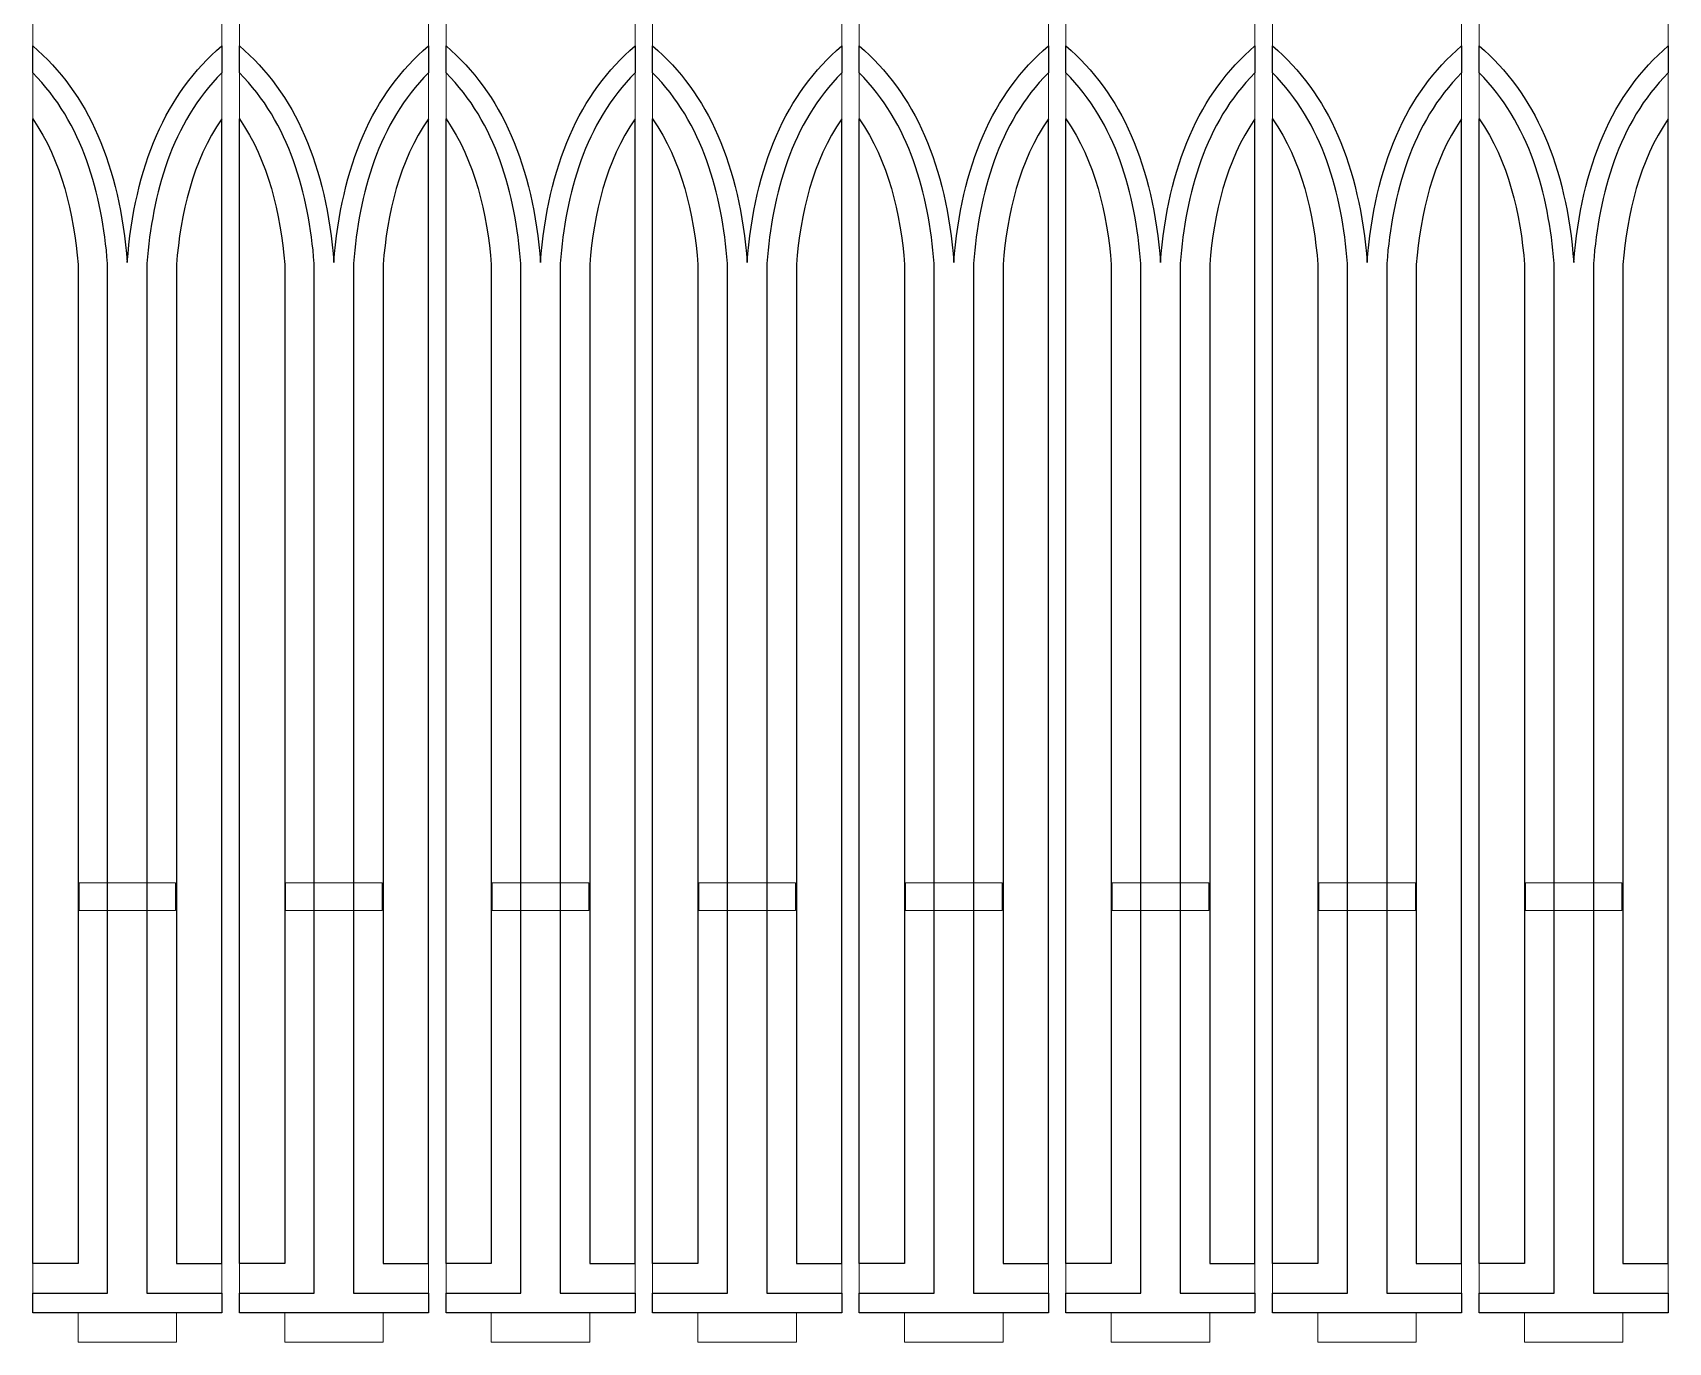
# Model space of a CAD drawing. Header units: centimetres. Extents: x -57 to 189, y -76 to 83.
# Drawn here: x -5.88 to 10.74, y -35.34 to -22.04 of the extents above; entities that cross this region are included whole.
import ezdxf

# ---------------------------------------------------------------- set-up
doc = ezdxf.new("R2010")
doc.units = ezdxf.units.CM
doc.header["$MEASUREMENT"] = 0
doc.layers.add('DEFAULT', color=7, linetype='Continuous')
doc.layers.add('layer 1', color=7, linetype='Continuous')

msp = doc.modelspace()

# ---------------------------------------------------------------- linework, layer by layer
at = {"layer": 'DEFAULT', "color": 250}
for points, knots in [([(-4.71852, -34.83986), (-4.71852, -34.83986), (-4.71852, -24.38124), (-4.71852, -24.38124), (-4.71852, -24.38124), (-4.66272, -23.67228), (-4.466, -22.95545), (-3.95801, -22.44441), (-3.95801, -22.44441), (-3.95801, -22.44441), (-3.95801, -22.17211), (-3.95801, -22.17211), (-3.95801, -22.17211), (-4.52203, -22.65225), (-4.8422, -23.38603), (-4.91852, -24.37345), (-4.91852, -24.37345), (-4.99483, -23.38603), (-5.315, -22.65225), (-5.87902, -22.17211), (-5.87902, -22.17211), (-5.87902, -22.17211), (-5.87902, -22.44441), (-5.87902, -22.44441), (-5.87902, -22.44441), (-5.37103, -22.95545), (-5.17431, -23.67228), (-5.11851, -24.38124), (-5.11851, -24.38124), (-5.11851, -24.38124), (-5.11851, -34.83986), (-5.11851, -34.83986), (-5.11851, -34.83986), (-5.11851, -34.83986), (-5.87902, -34.83986), (-5.87902, -34.83986), (-5.87902, -34.83986), (-5.87902, -34.83986), (-5.87902, -35.03986), (-5.87902, -35.03986), (-5.87902, -35.03986), (-5.87902, -35.03986), (-5.37902, -35.03986), (-5.37902, -35.03986), (-5.37902, -35.03986), (-5.37902, -35.03986), (-4.91852, -35.03986), (-4.91852, -35.03986), (-4.91852, -35.03986), (-4.91852, -35.03986), (-4.45801, -35.03986), (-4.45801, -35.03986), (-4.45801, -35.03986), (-4.45801, -35.03986), (-3.95801, -35.03986), (-3.95801, -35.03986), (-3.95801, -35.03986), (-3.95801, -35.03986), (-3.95801, -34.83986), (-3.95801, -34.83986), (-3.95801, -34.83986), (-3.95801, -34.83986), (-4.71852, -34.83986), (-4.71852, -34.83986)], [0, 0, 0, 0, 0.05882353, 0.05882353, 0.05882353, 0.05882353, 0.11764706, 0.11764706, 0.11764706, 0.11764706, 0.17647059, 0.17647059, 0.17647059, 0.17647059, 0.23529412, 0.23529412, 0.23529412, 0.23529412, 0.29411765, 0.29411765, 0.29411765, 0.29411765, 0.35294118, 0.35294118, 0.35294118, 0.35294118, 0.41176471, 0.41176471, 0.41176471, 0.41176471, 0.47058824, 0.47058824, 0.47058824, 0.47058824, 0.52941176, 0.52941176, 0.52941176, 0.52941176, 0.58823529, 0.58823529, 0.58823529, 0.58823529, 0.64705882, 0.64705882, 0.64705882, 0.64705882, 0.70588235, 0.70588235, 0.70588235, 0.70588235, 0.76470588, 0.76470588, 0.76470588, 0.76470588, 0.82352941, 0.82352941, 0.82352941, 0.82352941, 0.88235294, 0.88235294, 0.88235294, 0.88235294, 1, 1, 1, 1]), ([(-2.61852, -34.83986), (-2.61852, -34.83986), (-2.61852, -24.38124), (-2.61852, -24.38124), (-2.61852, -24.38124), (-2.56272, -23.67228), (-2.366, -22.95545), (-1.85801, -22.44441), (-1.85801, -22.44441), (-1.85801, -22.44441), (-1.85801, -22.17211), (-1.85801, -22.17211), (-1.85801, -22.17211), (-2.42203, -22.65225), (-2.7422, -23.38603), (-2.81852, -24.37345), (-2.81852, -24.37345), (-2.89483, -23.38603), (-3.215, -22.65225), (-3.77902, -22.17211), (-3.77902, -22.17211), (-3.77902, -22.17211), (-3.77902, -22.44441), (-3.77902, -22.44441), (-3.77902, -22.44441), (-3.27103, -22.95545), (-3.07431, -23.67228), (-3.01851, -24.38124), (-3.01851, -24.38124), (-3.01851, -24.38124), (-3.01851, -34.83986), (-3.01851, -34.83986), (-3.01851, -34.83986), (-3.01851, -34.83986), (-3.77902, -34.83986), (-3.77902, -34.83986), (-3.77902, -34.83986), (-3.77902, -34.83986), (-3.77902, -35.03986), (-3.77902, -35.03986), (-3.77902, -35.03986), (-3.77902, -35.03986), (-3.27902, -35.03986), (-3.27902, -35.03986), (-3.27902, -35.03986), (-3.27902, -35.03986), (-2.81852, -35.03986), (-2.81852, -35.03986), (-2.81852, -35.03986), (-2.81852, -35.03986), (-2.35801, -35.03986), (-2.35801, -35.03986), (-2.35801, -35.03986), (-2.35801, -35.03986), (-1.85801, -35.03986), (-1.85801, -35.03986), (-1.85801, -35.03986), (-1.85801, -35.03986), (-1.85801, -34.83986), (-1.85801, -34.83986), (-1.85801, -34.83986), (-1.85801, -34.83986), (-2.61852, -34.83986), (-2.61852, -34.83986)], [0, 0, 0, 0, 0.05882353, 0.05882353, 0.05882353, 0.05882353, 0.11764706, 0.11764706, 0.11764706, 0.11764706, 0.17647059, 0.17647059, 0.17647059, 0.17647059, 0.23529412, 0.23529412, 0.23529412, 0.23529412, 0.29411765, 0.29411765, 0.29411765, 0.29411765, 0.35294118, 0.35294118, 0.35294118, 0.35294118, 0.41176471, 0.41176471, 0.41176471, 0.41176471, 0.47058824, 0.47058824, 0.47058824, 0.47058824, 0.52941176, 0.52941176, 0.52941176, 0.52941176, 0.58823529, 0.58823529, 0.58823529, 0.58823529, 0.64705882, 0.64705882, 0.64705882, 0.64705882, 0.70588235, 0.70588235, 0.70588235, 0.70588235, 0.76470588, 0.76470588, 0.76470588, 0.76470588, 0.82352941, 0.82352941, 0.82352941, 0.82352941, 0.88235294, 0.88235294, 0.88235294, 0.88235294, 1, 1, 1, 1]), ([(-0.51852, -34.83986), (-0.51852, -34.83986), (-0.51852, -24.38124), (-0.51852, -24.38124), (-0.51852, -24.38124), (-0.46272, -23.67228), (-0.266, -22.95545), (0.24199, -22.44441), (0.24199, -22.44441), (0.24199, -22.44441), (0.24199, -22.17211), (0.24199, -22.17211), (0.24199, -22.17211), (-0.32203, -22.65225), (-0.6422, -23.38603), (-0.71852, -24.37345), (-0.71852, -24.37345), (-0.79483, -23.38603), (-1.115, -22.65225), (-1.67902, -22.17211), (-1.67902, -22.17211), (-1.67902, -22.17211), (-1.67902, -22.44441), (-1.67902, -22.44441), (-1.67902, -22.44441), (-1.17103, -22.95545), (-0.97431, -23.67228), (-0.91851, -24.38124), (-0.91851, -24.38124), (-0.91851, -24.38124), (-0.91851, -34.83986), (-0.91851, -34.83986), (-0.91851, -34.83986), (-0.91851, -34.83986), (-1.67902, -34.83986), (-1.67902, -34.83986), (-1.67902, -34.83986), (-1.67902, -34.83986), (-1.67902, -35.03986), (-1.67902, -35.03986), (-1.67902, -35.03986), (-1.67902, -35.03986), (-1.17902, -35.03986), (-1.17902, -35.03986), (-1.17902, -35.03986), (-1.17902, -35.03986), (-0.71852, -35.03986), (-0.71852, -35.03986), (-0.71852, -35.03986), (-0.71852, -35.03986), (-0.25801, -35.03986), (-0.25801, -35.03986), (-0.25801, -35.03986), (-0.25801, -35.03986), (0.24199, -35.03986), (0.24199, -35.03986), (0.24199, -35.03986), (0.24199, -35.03986), (0.24199, -34.83986), (0.24199, -34.83986), (0.24199, -34.83986), (0.24199, -34.83986), (-0.51852, -34.83986), (-0.51852, -34.83986)], [0, 0, 0, 0, 0.05882353, 0.05882353, 0.05882353, 0.05882353, 0.11764706, 0.11764706, 0.11764706, 0.11764706, 0.17647059, 0.17647059, 0.17647059, 0.17647059, 0.23529412, 0.23529412, 0.23529412, 0.23529412, 0.29411765, 0.29411765, 0.29411765, 0.29411765, 0.35294118, 0.35294118, 0.35294118, 0.35294118, 0.41176471, 0.41176471, 0.41176471, 0.41176471, 0.47058824, 0.47058824, 0.47058824, 0.47058824, 0.52941176, 0.52941176, 0.52941176, 0.52941176, 0.58823529, 0.58823529, 0.58823529, 0.58823529, 0.64705882, 0.64705882, 0.64705882, 0.64705882, 0.70588235, 0.70588235, 0.70588235, 0.70588235, 0.76470588, 0.76470588, 0.76470588, 0.76470588, 0.82352941, 0.82352941, 0.82352941, 0.82352941, 0.88235294, 0.88235294, 0.88235294, 0.88235294, 1, 1, 1, 1]), ([(1.58148, -34.83986), (1.58148, -34.83986), (1.58148, -24.38124), (1.58148, -24.38124), (1.58148, -24.38124), (1.63728, -23.67228), (1.834, -22.95545), (2.34199, -22.44441), (2.34199, -22.44441), (2.34199, -22.44441), (2.34199, -22.17211), (2.34199, -22.17211), (2.34199, -22.17211), (1.77797, -22.65225), (1.4578, -23.38603), (1.38148, -24.37345), (1.38148, -24.37345), (1.30517, -23.38603), (0.985, -22.65225), (0.42098, -22.17211), (0.42098, -22.17211), (0.42098, -22.17211), (0.42098, -22.44441), (0.42098, -22.44441), (0.42098, -22.44441), (0.92897, -22.95545), (1.12569, -23.67228), (1.18149, -24.38124), (1.18149, -24.38124), (1.18149, -24.38124), (1.18149, -34.83986), (1.18149, -34.83986), (1.18149, -34.83986), (1.18149, -34.83986), (0.42098, -34.83986), (0.42098, -34.83986), (0.42098, -34.83986), (0.42098, -34.83986), (0.42098, -35.03986), (0.42098, -35.03986), (0.42098, -35.03986), (0.42098, -35.03986), (0.92098, -35.03986), (0.92098, -35.03986), (0.92098, -35.03986), (0.92098, -35.03986), (1.38148, -35.03986), (1.38148, -35.03986), (1.38148, -35.03986), (1.38148, -35.03986), (1.84199, -35.03986), (1.84199, -35.03986), (1.84199, -35.03986), (1.84199, -35.03986), (2.34199, -35.03986), (2.34199, -35.03986), (2.34199, -35.03986), (2.34199, -35.03986), (2.34199, -34.83986), (2.34199, -34.83986), (2.34199, -34.83986), (2.34199, -34.83986), (1.58148, -34.83986), (1.58148, -34.83986)], [0, 0, 0, 0, 0.05882353, 0.05882353, 0.05882353, 0.05882353, 0.11764706, 0.11764706, 0.11764706, 0.11764706, 0.17647059, 0.17647059, 0.17647059, 0.17647059, 0.23529412, 0.23529412, 0.23529412, 0.23529412, 0.29411765, 0.29411765, 0.29411765, 0.29411765, 0.35294118, 0.35294118, 0.35294118, 0.35294118, 0.41176471, 0.41176471, 0.41176471, 0.41176471, 0.47058824, 0.47058824, 0.47058824, 0.47058824, 0.52941176, 0.52941176, 0.52941176, 0.52941176, 0.58823529, 0.58823529, 0.58823529, 0.58823529, 0.64705882, 0.64705882, 0.64705882, 0.64705882, 0.70588235, 0.70588235, 0.70588235, 0.70588235, 0.76470588, 0.76470588, 0.76470588, 0.76470588, 0.82352941, 0.82352941, 0.82352941, 0.82352941, 0.88235294, 0.88235294, 0.88235294, 0.88235294, 1, 1, 1, 1]), ([(3.68148, -34.83986), (3.68148, -34.83986), (3.68148, -24.38124), (3.68148, -24.38124), (3.68148, -24.38124), (3.73728, -23.67228), (3.934, -22.95545), (4.44199, -22.44441), (4.44199, -22.44441), (4.44199, -22.44441), (4.44199, -22.17211), (4.44199, -22.17211), (4.44199, -22.17211), (3.87797, -22.65225), (3.5578, -23.38603), (3.48148, -24.37345), (3.48148, -24.37345), (3.40517, -23.38603), (3.085, -22.65225), (2.52098, -22.17211), (2.52098, -22.17211), (2.52098, -22.17211), (2.52098, -22.44441), (2.52098, -22.44441), (2.52098, -22.44441), (3.02897, -22.95545), (3.22569, -23.67228), (3.28149, -24.38124), (3.28149, -24.38124), (3.28149, -24.38124), (3.28149, -34.83986), (3.28149, -34.83986), (3.28149, -34.83986), (3.28149, -34.83986), (2.52098, -34.83986), (2.52098, -34.83986), (2.52098, -34.83986), (2.52098, -34.83986), (2.52098, -35.03986), (2.52098, -35.03986), (2.52098, -35.03986), (2.52098, -35.03986), (3.02098, -35.03986), (3.02098, -35.03986), (3.02098, -35.03986), (3.02098, -35.03986), (3.48148, -35.03986), (3.48148, -35.03986), (3.48148, -35.03986), (3.48148, -35.03986), (3.94199, -35.03986), (3.94199, -35.03986), (3.94199, -35.03986), (3.94199, -35.03986), (4.44199, -35.03986), (4.44199, -35.03986), (4.44199, -35.03986), (4.44199, -35.03986), (4.44199, -34.83986), (4.44199, -34.83986), (4.44199, -34.83986), (4.44199, -34.83986), (3.68148, -34.83986), (3.68148, -34.83986)], [0, 0, 0, 0, 0.05882353, 0.05882353, 0.05882353, 0.05882353, 0.11764706, 0.11764706, 0.11764706, 0.11764706, 0.17647059, 0.17647059, 0.17647059, 0.17647059, 0.23529412, 0.23529412, 0.23529412, 0.23529412, 0.29411765, 0.29411765, 0.29411765, 0.29411765, 0.35294118, 0.35294118, 0.35294118, 0.35294118, 0.41176471, 0.41176471, 0.41176471, 0.41176471, 0.47058824, 0.47058824, 0.47058824, 0.47058824, 0.52941176, 0.52941176, 0.52941176, 0.52941176, 0.58823529, 0.58823529, 0.58823529, 0.58823529, 0.64705882, 0.64705882, 0.64705882, 0.64705882, 0.70588235, 0.70588235, 0.70588235, 0.70588235, 0.76470588, 0.76470588, 0.76470588, 0.76470588, 0.82352941, 0.82352941, 0.82352941, 0.82352941, 0.88235294, 0.88235294, 0.88235294, 0.88235294, 1, 1, 1, 1]), ([(5.78148, -34.83986), (5.78148, -34.83986), (5.78148, -24.38124), (5.78148, -24.38124), (5.78148, -24.38124), (5.83728, -23.67228), (6.034, -22.95545), (6.54199, -22.44441), (6.54199, -22.44441), (6.54199, -22.44441), (6.54199, -22.17211), (6.54199, -22.17211), (6.54199, -22.17211), (5.97797, -22.65225), (5.6578, -23.38603), (5.58148, -24.37345), (5.58148, -24.37345), (5.50517, -23.38603), (5.185, -22.65225), (4.62098, -22.17211), (4.62098, -22.17211), (4.62098, -22.17211), (4.62098, -22.44441), (4.62098, -22.44441), (4.62098, -22.44441), (5.12897, -22.95545), (5.32569, -23.67228), (5.38149, -24.38124), (5.38149, -24.38124), (5.38149, -24.38124), (5.38149, -34.83986), (5.38149, -34.83986), (5.38149, -34.83986), (5.38149, -34.83986), (4.62098, -34.83986), (4.62098, -34.83986), (4.62098, -34.83986), (4.62098, -34.83986), (4.62098, -35.03986), (4.62098, -35.03986), (4.62098, -35.03986), (4.62098, -35.03986), (5.12098, -35.03986), (5.12098, -35.03986), (5.12098, -35.03986), (5.12098, -35.03986), (5.58148, -35.03986), (5.58148, -35.03986), (5.58148, -35.03986), (5.58148, -35.03986), (6.04199, -35.03986), (6.04199, -35.03986), (6.04199, -35.03986), (6.04199, -35.03986), (6.54199, -35.03986), (6.54199, -35.03986), (6.54199, -35.03986), (6.54199, -35.03986), (6.54199, -34.83986), (6.54199, -34.83986), (6.54199, -34.83986), (6.54199, -34.83986), (5.78148, -34.83986), (5.78148, -34.83986)], [0, 0, 0, 0, 0.05882353, 0.05882353, 0.05882353, 0.05882353, 0.11764706, 0.11764706, 0.11764706, 0.11764706, 0.17647059, 0.17647059, 0.17647059, 0.17647059, 0.23529412, 0.23529412, 0.23529412, 0.23529412, 0.29411765, 0.29411765, 0.29411765, 0.29411765, 0.35294118, 0.35294118, 0.35294118, 0.35294118, 0.41176471, 0.41176471, 0.41176471, 0.41176471, 0.47058824, 0.47058824, 0.47058824, 0.47058824, 0.52941176, 0.52941176, 0.52941176, 0.52941176, 0.58823529, 0.58823529, 0.58823529, 0.58823529, 0.64705882, 0.64705882, 0.64705882, 0.64705882, 0.70588235, 0.70588235, 0.70588235, 0.70588235, 0.76470588, 0.76470588, 0.76470588, 0.76470588, 0.82352941, 0.82352941, 0.82352941, 0.82352941, 0.88235294, 0.88235294, 0.88235294, 0.88235294, 1, 1, 1, 1]), ([(7.88148, -34.83986), (7.88148, -34.83986), (7.88148, -24.38124), (7.88148, -24.38124), (7.88148, -24.38124), (7.93728, -23.67228), (8.134, -22.95545), (8.64199, -22.44441), (8.64199, -22.44441), (8.64199, -22.44441), (8.64199, -22.17211), (8.64199, -22.17211), (8.64199, -22.17211), (8.07797, -22.65225), (7.7578, -23.38603), (7.68148, -24.37345), (7.68148, -24.37345), (7.60517, -23.38603), (7.285, -22.65225), (6.72098, -22.17211), (6.72098, -22.17211), (6.72098, -22.17211), (6.72098, -22.44441), (6.72098, -22.44441), (6.72098, -22.44441), (7.22897, -22.95545), (7.42569, -23.67228), (7.48149, -24.38124), (7.48149, -24.38124), (7.48149, -24.38124), (7.48149, -34.83986), (7.48149, -34.83986), (7.48149, -34.83986), (7.48149, -34.83986), (6.72098, -34.83986), (6.72098, -34.83986), (6.72098, -34.83986), (6.72098, -34.83986), (6.72098, -35.03986), (6.72098, -35.03986), (6.72098, -35.03986), (6.72098, -35.03986), (7.22098, -35.03986), (7.22098, -35.03986), (7.22098, -35.03986), (7.22098, -35.03986), (7.68148, -35.03986), (7.68148, -35.03986), (7.68148, -35.03986), (7.68148, -35.03986), (8.14199, -35.03986), (8.14199, -35.03986), (8.14199, -35.03986), (8.14199, -35.03986), (8.64199, -35.03986), (8.64199, -35.03986), (8.64199, -35.03986), (8.64199, -35.03986), (8.64199, -34.83986), (8.64199, -34.83986), (8.64199, -34.83986), (8.64199, -34.83986), (7.88148, -34.83986), (7.88148, -34.83986)], [0, 0, 0, 0, 0.05882353, 0.05882353, 0.05882353, 0.05882353, 0.11764706, 0.11764706, 0.11764706, 0.11764706, 0.17647059, 0.17647059, 0.17647059, 0.17647059, 0.23529412, 0.23529412, 0.23529412, 0.23529412, 0.29411765, 0.29411765, 0.29411765, 0.29411765, 0.35294118, 0.35294118, 0.35294118, 0.35294118, 0.41176471, 0.41176471, 0.41176471, 0.41176471, 0.47058824, 0.47058824, 0.47058824, 0.47058824, 0.52941176, 0.52941176, 0.52941176, 0.52941176, 0.58823529, 0.58823529, 0.58823529, 0.58823529, 0.64705882, 0.64705882, 0.64705882, 0.64705882, 0.70588235, 0.70588235, 0.70588235, 0.70588235, 0.76470588, 0.76470588, 0.76470588, 0.76470588, 0.82352941, 0.82352941, 0.82352941, 0.82352941, 0.88235294, 0.88235294, 0.88235294, 0.88235294, 1, 1, 1, 1]), ([(9.98148, -34.83986), (9.98148, -34.83986), (9.98148, -24.38124), (9.98148, -24.38124), (9.98148, -24.38124), (10.03728, -23.67228), (10.234, -22.95545), (10.74199, -22.44441), (10.74199, -22.44441), (10.74199, -22.44441), (10.74199, -22.17211), (10.74199, -22.17211), (10.74199, -22.17211), (10.17797, -22.65225), (9.8578, -23.38603), (9.78148, -24.37345), (9.78148, -24.37345), (9.70517, -23.38603), (9.385, -22.65225), (8.82098, -22.17211), (8.82098, -22.17211), (8.82098, -22.17211), (8.82098, -22.44441), (8.82098, -22.44441), (8.82098, -22.44441), (9.32897, -22.95545), (9.52569, -23.67228), (9.58149, -24.38124), (9.58149, -24.38124), (9.58149, -24.38124), (9.58149, -34.83986), (9.58149, -34.83986), (9.58149, -34.83986), (9.58149, -34.83986), (8.82098, -34.83986), (8.82098, -34.83986), (8.82098, -34.83986), (8.82098, -34.83986), (8.82098, -35.03986), (8.82098, -35.03986), (8.82098, -35.03986), (8.82098, -35.03986), (9.32098, -35.03986), (9.32098, -35.03986), (9.32098, -35.03986), (9.32098, -35.03986), (9.78148, -35.03986), (9.78148, -35.03986), (9.78148, -35.03986), (9.78148, -35.03986), (10.24199, -35.03986), (10.24199, -35.03986), (10.24199, -35.03986), (10.24199, -35.03986), (10.74199, -35.03986), (10.74199, -35.03986), (10.74199, -35.03986), (10.74199, -35.03986), (10.74199, -34.83986), (10.74199, -34.83986), (10.74199, -34.83986), (10.74199, -34.83986), (9.98148, -34.83986), (9.98148, -34.83986)], [0, 0, 0, 0, 0.05882353, 0.05882353, 0.05882353, 0.05882353, 0.11764706, 0.11764706, 0.11764706, 0.11764706, 0.17647059, 0.17647059, 0.17647059, 0.17647059, 0.23529412, 0.23529412, 0.23529412, 0.23529412, 0.29411765, 0.29411765, 0.29411765, 0.29411765, 0.35294118, 0.35294118, 0.35294118, 0.35294118, 0.41176471, 0.41176471, 0.41176471, 0.41176471, 0.47058824, 0.47058824, 0.47058824, 0.47058824, 0.52941176, 0.52941176, 0.52941176, 0.52941176, 0.58823529, 0.58823529, 0.58823529, 0.58823529, 0.64705882, 0.64705882, 0.64705882, 0.64705882, 0.70588235, 0.70588235, 0.70588235, 0.70588235, 0.76470588, 0.76470588, 0.76470588, 0.76470588, 0.82352941, 0.82352941, 0.82352941, 0.82352941, 0.88235294, 0.88235294, 0.88235294, 0.88235294, 1, 1, 1, 1]), ([(-5.87902, -22.91233), (-5.87902, -22.91233), (-5.87902, -34.53986), (-5.87902, -34.53986), (-5.87902, -34.53986), (-5.87902, -34.53986), (-5.41851, -34.53986), (-5.41851, -34.53986), (-5.41851, -34.53986), (-5.41851, -34.53986), (-5.41851, -24.39319), (-5.41851, -24.39319), (-5.41851, -24.39319), (-5.46026, -23.87764), (-5.58232, -23.34096), (-5.87902, -22.91233)], [0, 0, 0, 0, 0.2, 0.2, 0.2, 0.2, 0.4, 0.4, 0.4, 0.4, 0.6, 0.6, 0.6, 0.6, 1, 1, 1, 1]), ([(-3.95801, -22.91233), (-3.95801, -22.91233), (-3.95801, -34.53986), (-3.95801, -34.53986), (-3.95801, -34.53986), (-3.95801, -34.53986), (-4.41852, -34.53986), (-4.41852, -34.53986), (-4.41852, -34.53986), (-4.41852, -34.53986), (-4.41852, -24.39319), (-4.41852, -24.39319), (-4.41852, -24.39319), (-4.37677, -23.87764), (-4.25471, -23.34096), (-3.95801, -22.91233)], [0, 0, 0, 0, 0.2, 0.2, 0.2, 0.2, 0.4, 0.4, 0.4, 0.4, 0.6, 0.6, 0.6, 0.6, 1, 1, 1, 1]), ([(-3.77902, -22.91233), (-3.77902, -22.91233), (-3.77902, -34.53986), (-3.77902, -34.53986), (-3.77902, -34.53986), (-3.77902, -34.53986), (-3.31851, -34.53986), (-3.31851, -34.53986), (-3.31851, -34.53986), (-3.31851, -34.53986), (-3.31851, -24.39319), (-3.31851, -24.39319), (-3.31851, -24.39319), (-3.36026, -23.87764), (-3.48232, -23.34096), (-3.77902, -22.91233)], [0, 0, 0, 0, 0.2, 0.2, 0.2, 0.2, 0.4, 0.4, 0.4, 0.4, 0.6, 0.6, 0.6, 0.6, 1, 1, 1, 1]), ([(-1.85801, -22.91233), (-1.85801, -22.91233), (-1.85801, -34.53986), (-1.85801, -34.53986), (-1.85801, -34.53986), (-1.85801, -34.53986), (-2.31852, -34.53986), (-2.31852, -34.53986), (-2.31852, -34.53986), (-2.31852, -34.53986), (-2.31852, -24.39319), (-2.31852, -24.39319), (-2.31852, -24.39319), (-2.27677, -23.87764), (-2.15471, -23.34096), (-1.85801, -22.91233)], [0, 0, 0, 0, 0.2, 0.2, 0.2, 0.2, 0.4, 0.4, 0.4, 0.4, 0.6, 0.6, 0.6, 0.6, 1, 1, 1, 1]), ([(-1.67902, -22.91233), (-1.67902, -22.91233), (-1.67902, -34.53986), (-1.67902, -34.53986), (-1.67902, -34.53986), (-1.67902, -34.53986), (-1.21851, -34.53986), (-1.21851, -34.53986), (-1.21851, -34.53986), (-1.21851, -34.53986), (-1.21851, -24.39319), (-1.21851, -24.39319), (-1.21851, -24.39319), (-1.26026, -23.87764), (-1.38232, -23.34096), (-1.67902, -22.91233)], [0, 0, 0, 0, 0.2, 0.2, 0.2, 0.2, 0.4, 0.4, 0.4, 0.4, 0.6, 0.6, 0.6, 0.6, 1, 1, 1, 1]), ([(0.24199, -22.91233), (0.24199, -22.91233), (0.24199, -34.53986), (0.24199, -34.53986), (0.24199, -34.53986), (0.24199, -34.53986), (-0.21852, -34.53986), (-0.21852, -34.53986), (-0.21852, -34.53986), (-0.21852, -34.53986), (-0.21852, -24.39319), (-0.21852, -24.39319), (-0.21852, -24.39319), (-0.17677, -23.87764), (-0.05471, -23.34096), (0.24199, -22.91233)], [0, 0, 0, 0, 0.2, 0.2, 0.2, 0.2, 0.4, 0.4, 0.4, 0.4, 0.6, 0.6, 0.6, 0.6, 1, 1, 1, 1]), ([(0.42098, -22.91233), (0.42098, -22.91233), (0.42098, -34.53986), (0.42098, -34.53986), (0.42098, -34.53986), (0.42098, -34.53986), (0.88149, -34.53986), (0.88149, -34.53986), (0.88149, -34.53986), (0.88149, -34.53986), (0.88149, -24.39319), (0.88149, -24.39319), (0.88149, -24.39319), (0.83974, -23.87764), (0.71768, -23.34096), (0.42098, -22.91233)], [0, 0, 0, 0, 0.2, 0.2, 0.2, 0.2, 0.4, 0.4, 0.4, 0.4, 0.6, 0.6, 0.6, 0.6, 1, 1, 1, 1]), ([(2.34199, -22.91233), (2.34199, -22.91233), (2.34199, -34.53986), (2.34199, -34.53986), (2.34199, -34.53986), (2.34199, -34.53986), (1.88148, -34.53986), (1.88148, -34.53986), (1.88148, -34.53986), (1.88148, -34.53986), (1.88148, -24.39319), (1.88148, -24.39319), (1.88148, -24.39319), (1.92323, -23.87764), (2.04529, -23.34096), (2.34199, -22.91233)], [0, 0, 0, 0, 0.2, 0.2, 0.2, 0.2, 0.4, 0.4, 0.4, 0.4, 0.6, 0.6, 0.6, 0.6, 1, 1, 1, 1]), ([(2.52098, -22.91233), (2.52098, -22.91233), (2.52098, -34.53986), (2.52098, -34.53986), (2.52098, -34.53986), (2.52098, -34.53986), (2.98149, -34.53986), (2.98149, -34.53986), (2.98149, -34.53986), (2.98149, -34.53986), (2.98149, -24.39319), (2.98149, -24.39319), (2.98149, -24.39319), (2.93974, -23.87764), (2.81768, -23.34096), (2.52098, -22.91233)], [0, 0, 0, 0, 0.2, 0.2, 0.2, 0.2, 0.4, 0.4, 0.4, 0.4, 0.6, 0.6, 0.6, 0.6, 1, 1, 1, 1]), ([(4.44199, -22.91233), (4.44199, -22.91233), (4.44199, -34.53986), (4.44199, -34.53986), (4.44199, -34.53986), (4.44199, -34.53986), (3.98148, -34.53986), (3.98148, -34.53986), (3.98148, -34.53986), (3.98148, -34.53986), (3.98148, -24.39319), (3.98148, -24.39319), (3.98148, -24.39319), (4.02323, -23.87764), (4.14529, -23.34096), (4.44199, -22.91233)], [0, 0, 0, 0, 0.2, 0.2, 0.2, 0.2, 0.4, 0.4, 0.4, 0.4, 0.6, 0.6, 0.6, 0.6, 1, 1, 1, 1]), ([(4.62098, -22.91233), (4.62098, -22.91233), (4.62098, -34.53986), (4.62098, -34.53986), (4.62098, -34.53986), (4.62098, -34.53986), (5.08149, -34.53986), (5.08149, -34.53986), (5.08149, -34.53986), (5.08149, -34.53986), (5.08149, -24.39319), (5.08149, -24.39319), (5.08149, -24.39319), (5.03974, -23.87764), (4.91768, -23.34096), (4.62098, -22.91233)], [0, 0, 0, 0, 0.2, 0.2, 0.2, 0.2, 0.4, 0.4, 0.4, 0.4, 0.6, 0.6, 0.6, 0.6, 1, 1, 1, 1]), ([(6.54199, -22.91233), (6.54199, -22.91233), (6.54199, -34.53986), (6.54199, -34.53986), (6.54199, -34.53986), (6.54199, -34.53986), (6.08148, -34.53986), (6.08148, -34.53986), (6.08148, -34.53986), (6.08148, -34.53986), (6.08148, -24.39319), (6.08148, -24.39319), (6.08148, -24.39319), (6.12323, -23.87764), (6.24529, -23.34096), (6.54199, -22.91233)], [0, 0, 0, 0, 0.2, 0.2, 0.2, 0.2, 0.4, 0.4, 0.4, 0.4, 0.6, 0.6, 0.6, 0.6, 1, 1, 1, 1]), ([(6.72098, -22.91233), (6.72098, -22.91233), (6.72098, -34.53986), (6.72098, -34.53986), (6.72098, -34.53986), (6.72098, -34.53986), (7.18149, -34.53986), (7.18149, -34.53986), (7.18149, -34.53986), (7.18149, -34.53986), (7.18149, -24.39319), (7.18149, -24.39319), (7.18149, -24.39319), (7.13974, -23.87764), (7.01768, -23.34096), (6.72098, -22.91233)], [0, 0, 0, 0, 0.2, 0.2, 0.2, 0.2, 0.4, 0.4, 0.4, 0.4, 0.6, 0.6, 0.6, 0.6, 1, 1, 1, 1]), ([(8.64199, -22.91233), (8.64199, -22.91233), (8.64199, -34.53986), (8.64199, -34.53986), (8.64199, -34.53986), (8.64199, -34.53986), (8.18148, -34.53986), (8.18148, -34.53986), (8.18148, -34.53986), (8.18148, -34.53986), (8.18148, -24.39319), (8.18148, -24.39319), (8.18148, -24.39319), (8.22323, -23.87764), (8.34529, -23.34096), (8.64199, -22.91233)], [0, 0, 0, 0, 0.2, 0.2, 0.2, 0.2, 0.4, 0.4, 0.4, 0.4, 0.6, 0.6, 0.6, 0.6, 1, 1, 1, 1]), ([(8.82098, -22.91233), (8.82098, -22.91233), (8.82098, -34.53986), (8.82098, -34.53986), (8.82098, -34.53986), (8.82098, -34.53986), (9.28149, -34.53986), (9.28149, -34.53986), (9.28149, -34.53986), (9.28149, -34.53986), (9.28149, -24.39319), (9.28149, -24.39319), (9.28149, -24.39319), (9.23974, -23.87764), (9.11768, -23.34096), (8.82098, -22.91233)], [0, 0, 0, 0, 0.2, 0.2, 0.2, 0.2, 0.4, 0.4, 0.4, 0.4, 0.6, 0.6, 0.6, 0.6, 1, 1, 1, 1]), ([(10.74199, -22.91233), (10.74199, -22.91233), (10.74199, -34.53986), (10.74199, -34.53986), (10.74199, -34.53986), (10.74199, -34.53986), (10.28148, -34.53986), (10.28148, -34.53986), (10.28148, -34.53986), (10.28148, -34.53986), (10.28148, -24.39319), (10.28148, -24.39319), (10.28148, -24.39319), (10.32323, -23.87764), (10.44529, -23.34096), (10.74199, -22.91233)], [0, 0, 0, 0, 0.2, 0.2, 0.2, 0.2, 0.4, 0.4, 0.4, 0.4, 0.6, 0.6, 0.6, 0.6, 1, 1, 1, 1])]:
    msp.add_open_spline(points, degree=3, knots=knots, dxfattribs=at)
at = {"layer": 'layer 1', "color": 250, "lineweight": 9}
for points in [[(-5.40852, -30.95486), (-4.42852, -30.95486), (-4.42852, -30.67486), (-5.40852, -30.67486), (-5.40852, -30.95486)], [(-3.30852, -30.95486), (-2.32852, -30.95486), (-2.32852, -30.67486), (-3.30852, -30.67486), (-3.30852, -30.95486)], [(-1.20852, -30.95486), (-0.22852, -30.95486), (-0.22852, -30.67486), (-1.20852, -30.67486), (-1.20852, -30.95486)], [(0.89148, -30.95486), (1.87148, -30.95486), (1.87148, -30.67486), (0.89148, -30.67486), (0.89148, -30.95486)], [(2.99148, -30.95486), (3.97148, -30.95486), (3.97148, -30.67486), (2.99148, -30.67486), (2.99148, -30.95486)], [(5.09148, -30.95486), (6.07148, -30.95486), (6.07148, -30.67486), (5.09148, -30.67486), (5.09148, -30.95486)], [(7.19148, -30.95486), (8.17148, -30.95486), (8.17148, -30.67486), (7.19148, -30.67486), (7.19148, -30.95486)], [(9.29148, -30.95486), (10.27148, -30.95486), (10.27148, -30.67486), (9.29148, -30.67486), (9.29148, -30.95486)]]:
    msp.add_lwpolyline(points, close=True, dxfattribs=at)
for points in [[(-4.41852, -17.53986), (-4.41852, -17.53986), (-4.41852, -17.23986), (-4.41852, -17.23986), (-4.41852, -17.23986), (-4.41852, -17.23986), (-5.41852, -17.23986), (-5.41852, -17.23986), (-5.41852, -17.23986), (-5.41852, -17.23986), (-5.41852, -17.53986), (-5.41852, -17.53986), (-5.41852, -17.53986), (-5.41852, -17.53986), (-5.87902, -17.53986), (-5.87902, -17.53986), (-5.87902, -17.53986), (-5.87902, -17.53986), (-5.87902, -35.03986), (-5.87902, -35.03986), (-5.87902, -35.03986), (-5.87902, -35.03986), (-5.41852, -35.03986), (-5.41852, -35.03986), (-5.41852, -35.03986), (-5.41852, -35.03986), (-5.41852, -35.33986), (-5.41852, -35.33986), (-5.41852, -35.33986), (-5.41852, -35.33986), (-4.41852, -35.33986), (-4.41852, -35.33986), (-4.41852, -35.33986), (-4.41852, -35.33986), (-4.41852, -35.03986), (-4.41852, -35.03986), (-4.41852, -35.03986), (-4.41852, -35.03986), (-3.95801, -35.03986), (-3.95801, -35.03986), (-3.95801, -35.03986), (-3.95801, -35.03986), (-3.95801, -17.53986), (-3.95801, -17.53986), (-3.95801, -17.53986), (-3.95801, -17.53986), (-4.41852, -17.53986), (-4.41852, -17.53986)], [(-2.31852, -17.53986), (-2.31852, -17.53986), (-2.31852, -17.23986), (-2.31852, -17.23986), (-2.31852, -17.23986), (-2.31852, -17.23986), (-3.31852, -17.23986), (-3.31852, -17.23986), (-3.31852, -17.23986), (-3.31852, -17.23986), (-3.31852, -17.53986), (-3.31852, -17.53986), (-3.31852, -17.53986), (-3.31852, -17.53986), (-3.77902, -17.53986), (-3.77902, -17.53986), (-3.77902, -17.53986), (-3.77902, -17.53986), (-3.77902, -35.03986), (-3.77902, -35.03986), (-3.77902, -35.03986), (-3.77902, -35.03986), (-3.31852, -35.03986), (-3.31852, -35.03986), (-3.31852, -35.03986), (-3.31852, -35.03986), (-3.31852, -35.33986), (-3.31852, -35.33986), (-3.31852, -35.33986), (-3.31852, -35.33986), (-2.31852, -35.33986), (-2.31852, -35.33986), (-2.31852, -35.33986), (-2.31852, -35.33986), (-2.31852, -35.03986), (-2.31852, -35.03986), (-2.31852, -35.03986), (-2.31852, -35.03986), (-1.85801, -35.03986), (-1.85801, -35.03986), (-1.85801, -35.03986), (-1.85801, -35.03986), (-1.85801, -17.53986), (-1.85801, -17.53986), (-1.85801, -17.53986), (-1.85801, -17.53986), (-2.31852, -17.53986), (-2.31852, -17.53986)], [(-0.21852, -17.53986), (-0.21852, -17.53986), (-0.21852, -17.23986), (-0.21852, -17.23986), (-0.21852, -17.23986), (-0.21852, -17.23986), (-1.21852, -17.23986), (-1.21852, -17.23986), (-1.21852, -17.23986), (-1.21852, -17.23986), (-1.21852, -17.53986), (-1.21852, -17.53986), (-1.21852, -17.53986), (-1.21852, -17.53986), (-1.67902, -17.53986), (-1.67902, -17.53986), (-1.67902, -17.53986), (-1.67902, -17.53986), (-1.67902, -35.03986), (-1.67902, -35.03986), (-1.67902, -35.03986), (-1.67902, -35.03986), (-1.21852, -35.03986), (-1.21852, -35.03986), (-1.21852, -35.03986), (-1.21852, -35.03986), (-1.21852, -35.33986), (-1.21852, -35.33986), (-1.21852, -35.33986), (-1.21852, -35.33986), (-0.21852, -35.33986), (-0.21852, -35.33986), (-0.21852, -35.33986), (-0.21852, -35.33986), (-0.21852, -35.03986), (-0.21852, -35.03986), (-0.21852, -35.03986), (-0.21852, -35.03986), (0.24199, -35.03986), (0.24199, -35.03986), (0.24199, -35.03986), (0.24199, -35.03986), (0.24199, -17.53986), (0.24199, -17.53986), (0.24199, -17.53986), (0.24199, -17.53986), (-0.21852, -17.53986), (-0.21852, -17.53986)], [(1.88148, -17.53986), (1.88148, -17.53986), (1.88148, -17.23986), (1.88148, -17.23986), (1.88148, -17.23986), (1.88148, -17.23986), (0.88148, -17.23986), (0.88148, -17.23986), (0.88148, -17.23986), (0.88148, -17.23986), (0.88148, -17.53986), (0.88148, -17.53986), (0.88148, -17.53986), (0.88148, -17.53986), (0.42098, -17.53986), (0.42098, -17.53986), (0.42098, -17.53986), (0.42098, -17.53986), (0.42098, -35.03986), (0.42098, -35.03986), (0.42098, -35.03986), (0.42098, -35.03986), (0.88148, -35.03986), (0.88148, -35.03986), (0.88148, -35.03986), (0.88148, -35.03986), (0.88148, -35.33986), (0.88148, -35.33986), (0.88148, -35.33986), (0.88148, -35.33986), (1.88148, -35.33986), (1.88148, -35.33986), (1.88148, -35.33986), (1.88148, -35.33986), (1.88148, -35.03986), (1.88148, -35.03986), (1.88148, -35.03986), (1.88148, -35.03986), (2.34199, -35.03986), (2.34199, -35.03986), (2.34199, -35.03986), (2.34199, -35.03986), (2.34199, -17.53986), (2.34199, -17.53986), (2.34199, -17.53986), (2.34199, -17.53986), (1.88148, -17.53986), (1.88148, -17.53986)], [(3.98148, -17.53986), (3.98148, -17.53986), (3.98148, -17.23986), (3.98148, -17.23986), (3.98148, -17.23986), (3.98148, -17.23986), (2.98148, -17.23986), (2.98148, -17.23986), (2.98148, -17.23986), (2.98148, -17.23986), (2.98148, -17.53986), (2.98148, -17.53986), (2.98148, -17.53986), (2.98148, -17.53986), (2.52098, -17.53986), (2.52098, -17.53986), (2.52098, -17.53986), (2.52098, -17.53986), (2.52098, -35.03986), (2.52098, -35.03986), (2.52098, -35.03986), (2.52098, -35.03986), (2.98148, -35.03986), (2.98148, -35.03986), (2.98148, -35.03986), (2.98148, -35.03986), (2.98148, -35.33986), (2.98148, -35.33986), (2.98148, -35.33986), (2.98148, -35.33986), (3.98148, -35.33986), (3.98148, -35.33986), (3.98148, -35.33986), (3.98148, -35.33986), (3.98148, -35.03986), (3.98148, -35.03986), (3.98148, -35.03986), (3.98148, -35.03986), (4.44199, -35.03986), (4.44199, -35.03986), (4.44199, -35.03986), (4.44199, -35.03986), (4.44199, -17.53986), (4.44199, -17.53986), (4.44199, -17.53986), (4.44199, -17.53986), (3.98148, -17.53986), (3.98148, -17.53986)], [(6.08148, -17.53986), (6.08148, -17.53986), (6.08148, -17.23986), (6.08148, -17.23986), (6.08148, -17.23986), (6.08148, -17.23986), (5.08148, -17.23986), (5.08148, -17.23986), (5.08148, -17.23986), (5.08148, -17.23986), (5.08148, -17.53986), (5.08148, -17.53986), (5.08148, -17.53986), (5.08148, -17.53986), (4.62098, -17.53986), (4.62098, -17.53986), (4.62098, -17.53986), (4.62098, -17.53986), (4.62098, -35.03986), (4.62098, -35.03986), (4.62098, -35.03986), (4.62098, -35.03986), (5.08148, -35.03986), (5.08148, -35.03986), (5.08148, -35.03986), (5.08148, -35.03986), (5.08148, -35.33986), (5.08148, -35.33986), (5.08148, -35.33986), (5.08148, -35.33986), (6.08148, -35.33986), (6.08148, -35.33986), (6.08148, -35.33986), (6.08148, -35.33986), (6.08148, -35.03986), (6.08148, -35.03986), (6.08148, -35.03986), (6.08148, -35.03986), (6.54199, -35.03986), (6.54199, -35.03986), (6.54199, -35.03986), (6.54199, -35.03986), (6.54199, -17.53986), (6.54199, -17.53986), (6.54199, -17.53986), (6.54199, -17.53986), (6.08148, -17.53986), (6.08148, -17.53986)], [(8.18148, -17.53986), (8.18148, -17.53986), (8.18148, -17.23986), (8.18148, -17.23986), (8.18148, -17.23986), (8.18148, -17.23986), (7.18148, -17.23986), (7.18148, -17.23986), (7.18148, -17.23986), (7.18148, -17.23986), (7.18148, -17.53986), (7.18148, -17.53986), (7.18148, -17.53986), (7.18148, -17.53986), (6.72098, -17.53986), (6.72098, -17.53986), (6.72098, -17.53986), (6.72098, -17.53986), (6.72098, -35.03986), (6.72098, -35.03986), (6.72098, -35.03986), (6.72098, -35.03986), (7.18148, -35.03986), (7.18148, -35.03986), (7.18148, -35.03986), (7.18148, -35.03986), (7.18148, -35.33986), (7.18148, -35.33986), (7.18148, -35.33986), (7.18148, -35.33986), (8.18148, -35.33986), (8.18148, -35.33986), (8.18148, -35.33986), (8.18148, -35.33986), (8.18148, -35.03986), (8.18148, -35.03986), (8.18148, -35.03986), (8.18148, -35.03986), (8.64199, -35.03986), (8.64199, -35.03986), (8.64199, -35.03986), (8.64199, -35.03986), (8.64199, -17.53986), (8.64199, -17.53986), (8.64199, -17.53986), (8.64199, -17.53986), (8.18148, -17.53986), (8.18148, -17.53986)], [(10.28148, -17.53986), (10.28148, -17.53986), (10.28148, -17.23986), (10.28148, -17.23986), (10.28148, -17.23986), (10.28148, -17.23986), (9.28148, -17.23986), (9.28148, -17.23986), (9.28148, -17.23986), (9.28148, -17.23986), (9.28148, -17.53986), (9.28148, -17.53986), (9.28148, -17.53986), (9.28148, -17.53986), (8.82098, -17.53986), (8.82098, -17.53986), (8.82098, -17.53986), (8.82098, -17.53986), (8.82098, -35.03986), (8.82098, -35.03986), (8.82098, -35.03986), (8.82098, -35.03986), (9.28148, -35.03986), (9.28148, -35.03986), (9.28148, -35.03986), (9.28148, -35.03986), (9.28148, -35.33986), (9.28148, -35.33986), (9.28148, -35.33986), (9.28148, -35.33986), (10.28148, -35.33986), (10.28148, -35.33986), (10.28148, -35.33986), (10.28148, -35.33986), (10.28148, -35.03986), (10.28148, -35.03986), (10.28148, -35.03986), (10.28148, -35.03986), (10.74199, -35.03986), (10.74199, -35.03986), (10.74199, -35.03986), (10.74199, -35.03986), (10.74199, -17.53986), (10.74199, -17.53986), (10.74199, -17.53986), (10.74199, -17.53986), (10.28148, -17.53986), (10.28148, -17.53986)]]:
    msp.add_open_spline(points, degree=3, knots=[0, 0, 0, 0, 0.07692308, 0.07692308, 0.07692308, 0.07692308, 0.15384615, 0.15384615, 0.15384615, 0.15384615, 0.23076923, 0.23076923, 0.23076923, 0.23076923, 0.30769231, 0.30769231, 0.30769231, 0.30769231, 0.38461538, 0.38461538, 0.38461538, 0.38461538, 0.46153846, 0.46153846, 0.46153846, 0.46153846, 0.53846154, 0.53846154, 0.53846154, 0.53846154, 0.61538462, 0.61538462, 0.61538462, 0.61538462, 0.69230769, 0.69230769, 0.69230769, 0.69230769, 0.76923077, 0.76923077, 0.76923077, 0.76923077, 0.84615385, 0.84615385, 0.84615385, 0.84615385, 1, 1, 1, 1], dxfattribs=at)

doc.saveas('drawing.dxf')
